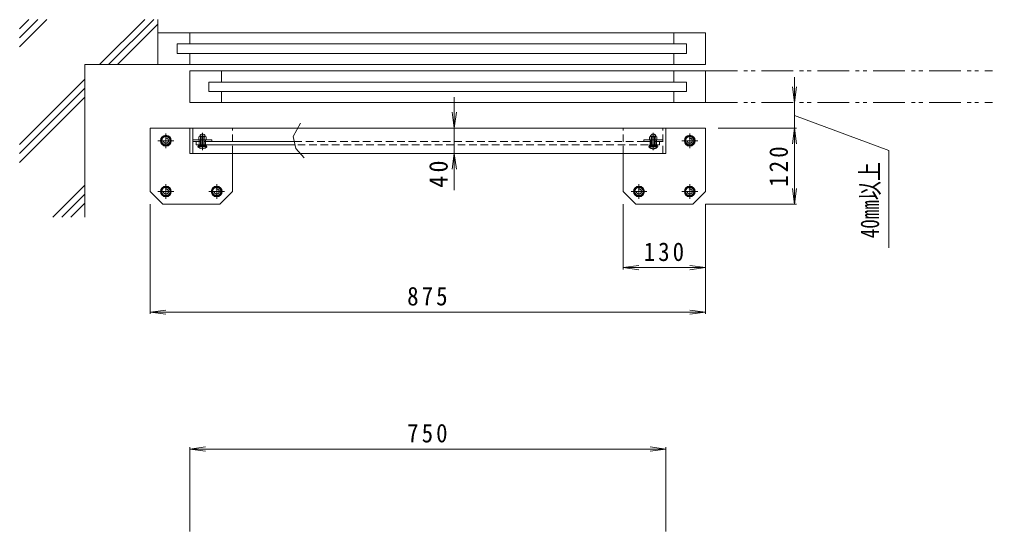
# Model space of a CAD drawing. Units: millimetres, scale not verified. Extents: x -886 to 1168, y -1357 to 1045.
# Drawn here: x -657 to 876, y 238 to 1045 of the extents above; entities that cross this region are included whole.
import ezdxf
from ezdxf.enums import TextEntityAlignment as Align

# ---------------------------------------------------------------- set-up
doc = ezdxf.new("R2010")
doc.units = ezdxf.units.MM
doc.header["$LTSCALE"] = 10
for name, pattern in [('CHAIN1', [8, 5, -1, 1, -1]), ('DASHED1', [1.8, 1.2, -0.6]), ('DOUBLE_CHAIN1', [8.8, 5, -1, 0.6, -0.6, 0.6, -1])]:
    doc.linetypes.add(name, pattern=pattern)
for name, color, linetype, lineweight in [('0-0', 4, 'Continuous', 13), ('0-1', 3, 'CHAIN1', 13), ('0-2', 6, 'Continuous', 13), ('0-4', 7, 'Continuous', 13), ('0-5', 2, 'Continuous', 13), ('0-9', 2, 'Continuous', 13), ('0-A', 2, 'Continuous', 13), ('0-B', 2, 'Continuous', 13), ('0-E', 7, 'Continuous', 13), ('0-F', 7, 'Continuous', 13)]:
    doc.layers.add(name, color=color, linetype=linetype, lineweight=lineweight)
doc.styles.add('ＭＳ ゴシック', font='')
doc.styles.get('ＭＳ ゴシック').set_extended_font_data('MS Gothic')

msp = doc.modelspace()

# ---------------------------------------------------------------- linework, layer by layer
at = {"layer": '0-0'}
for p, q in [((-451.21, 774.19), (-451.21, 874.19)), ((423.79, 874.19), (-451.21, 874.19)), ((-388.71, 834.19), (-388.71, 874.19)), ((-383.71, 834.19), (-383.71, 874.19)), ((361.29, 834.19), (361.29, 874.19)), ((423.79, 774.19), (423.79, 874.19)), ((361.29, 834.19), (-388.71, 834.19)), ((-321.21, 774.19), (-321.21, 834.19)), ((293.79, 774.19), (293.79, 834.19)), ((-451.21, 774.19), (-431.21, 754.19)), ((-341.21, 754.19), (-321.21, 774.19)), ((313.79, 754.19), (293.79, 774.19)), ((423.79, 774.19), (403.79, 754.19)), ((-341.21, 754.19), (-431.21, 754.19)), ((313.79, 754.19), (403.79, 754.19))]:
    msp.add_line(p, q, dxfattribs=at)
at = {"layer": '0-0', "linetype": 'DASHED1'}
for p, q in [((-321.21, 834.19), (-321.21, 874.19)), ((293.79, 834.19), (293.79, 874.19)), ((356.29, 834.19), (356.29, 874.19))]:
    msp.add_line(p, q, dxfattribs=at)
at = {"layer": '0-0', "linetype": 'CHAIN1'}
for p, q in [((-426.21, 865.69), (-426.21, 842.69)), ((398.79, 865.69), (398.79, 842.69)), ((-413.7, 854.19), (-438.72, 854.19)), ((411.3, 854.19), (386.28, 854.19)), ((-426.21, 785.69), (-426.21, 762.69)), ((-346.21, 785.69), (-346.21, 762.69)), ((318.79, 785.69), (318.79, 762.69)), ((398.79, 785.69), (398.79, 762.69)), ((-413.7, 774.19), (-438.72, 774.19)), ((-333.7, 774.19), (-358.72, 774.19)), ((331.3, 774.19), (306.28, 774.19)), ((411.3, 774.19), (386.28, 774.19))]:
    msp.add_line(p, q, dxfattribs=at)
at = {"layer": '0-1'}
for p, q in [((-368.71, 839.1), (-368.71, 866.61)), ((341.29, 839.1), (341.29, 866.61))]:
    msp.add_line(p, q, dxfattribs=at)
at = {"layer": '0-1', "linetype": 'Continuous'}
for p, q in [((-383.71, 855.69), (-353.71, 855.69)), ((-383.71, 852.69), (-371.71, 852.69)), ((-373.71, 852.69), (-373.71, 855.69)), ((-365.71, 852.69), (-353.71, 852.69)), ((-363.71, 852.69), (-363.71, 855.69)), ((-353.71, 852.69), (-353.71, 855.69))]:
    msp.add_line(p, q, dxfattribs=at)
at = {"layer": '0-1', "linetype": 'DASHED1'}
for p, q in [((356.29, 855.69), (326.29, 855.69)), ((336.29, 852.69), (336.29, 855.69)), ((346.29, 852.69), (346.29, 855.69))]:
    msp.add_line(p, q, dxfattribs=at)
msp.add_lwpolyline([(356.29, 852.69), (326.29, 852.69), (326.29, 855.69)], dxfattribs=at)
at = {"layer": '0-2'}
for p, q in [((-378.71, 847.69), (-378.71, 852.69)), ((-222.75, 847.69), (-378.71, 847.69)), ((-373.71, 847.69), (-373.71, 852.69)), ((-363.71, 847.69), (-363.71, 852.69)), ((-353.71, 852.69), (-223.95, 852.69))]:
    msp.add_line(p, q, dxfattribs=at)
at = {"layer": '0-2', "linetype": 'DASHED1'}
for p, q in [((-223.95, 852.69), (326.29, 852.69)), ((351.29, 847.69), (-222.75, 847.69)), ((336.29, 847.69), (336.29, 852.69)), ((346.29, 847.69), (346.29, 852.69)), ((351.29, 847.69), (351.29, 852.69))]:
    msp.add_line(p, q, dxfattribs=at)
at = {"layer": '0-4'}
for p, q in [((563.79, 874.19), (563.79, 954.13)), ((563.79, 914.19), (560.53, 938.97)), ((563.79, 914.19), (567.05, 938.97)), ((28.03, 922.89), (28.03, 776.17)), ((28.03, 874.19), (24.77, 898.97)), ((28.03, 874.19), (31.29, 898.97)), ((566.79, 874.19), (443.79, 874.19)), ((563.79, 874.19), (560.53, 849.4)), ((563.79, 754.19), (563.79, 874.19)), ((563.79, 874.19), (567.05, 849.4)), ((28.03, 834.19), (24.77, 809.4)), ((28.03, 834.19), (31.29, 809.4)), ((563.79, 754.19), (560.53, 778.97)), ((563.79, 754.19), (567.05, 778.97)), ((-451.21, 581.19), (-451.21, 754.19)), ((293.79, 651.19), (293.79, 754.19)), ((566.79, 754.19), (423.79, 754.19)), ((423.79, 581.19), (423.79, 754.19)), ((423.79, 651.19), (423.79, 754.19)), ((293.79, 654.19), (318.58, 657.45)), ((293.79, 654.19), (318.58, 650.92)), ((293.79, 654.19), (423.79, 654.19)), ((423.79, 654.19), (399, 657.45)), ((423.79, 654.19), (399, 650.92)), ((-451.21, 584.19), (-426.42, 587.45)), ((-451.21, 584.19), (-426.42, 580.92)), ((-451.21, 584.19), (423.79, 584.19)), ((423.79, 584.19), (399, 587.45)), ((423.79, 584.19), (399, 580.92)), ((-388.71, 368.39), (-363.92, 371.65)), ((-388.71, 371.39), (-388.71, 238.39)), ((-388.71, 368.39), (361.29, 368.39)), ((-388.71, 368.39), (-363.92, 365.13)), ((361.29, 368.39), (336.5, 371.65)), ((361.29, 368.39), (336.5, 365.13)), ((361.29, 371.39), (361.29, 238.39))]:
    msp.add_line(p, q, dxfattribs=at)
at = {"layer": '0-5', "color": 7, "linetype": 'DOUBLE_CHAIN1'}
for p, q in [((423.79, 964.19), (875.68, 964.19)), ((423.79, 914.19), (875.68, 914.19))]:
    msp.add_line(p, q, dxfattribs=at)
at = {"layer": '0-5', "color": 7}
for q in [(563.79, 894.16), (712.12, 685.26)]:
    msp.add_line((712.12, 838.9), q, dxfattribs=at)
at = {"layer": '0-9'}
for centre, radius in [((-426.21, 854.19), 8.5), ((-426.21, 854.19), 7.7), ((398.79, 854.19), 8.5), ((398.79, 854.19), 7.7), ((-426.21, 774.19), 8.5), ((-426.21, 774.19), 7.7), ((-346.21, 774.19), 8.5), ((-346.21, 774.19), 7.7), ((318.79, 774.19), 8.5), ((318.79, 774.19), 7.7), ((398.79, 774.19), 8.5), ((398.79, 774.19), 7.7)]:
    msp.add_circle(centre, radius, dxfattribs=at)
at = {"layer": '0-A'}
for p, q in [((-373.21, 860.84), (-374.48, 860.11)), ((-374.48, 860.11), (-374.48, 856.26)), ((-373.48, 860.69), (-363.94, 860.69)), ((-372.96, 861.27), (-372.96, 861.66)), ((-371.6, 860.11), (-371.6, 856.26)), ((-365.82, 860.11), (-365.82, 856.26)), ((-364.46, 861.66), (-364.46, 861.27)), ((-364.21, 860.84), (-362.94, 860.11)), ((-362.94, 860.11), (-362.94, 856.26)), ((-375.71, 845.19), (-375.71, 844.77)), ((-361.71, 845.19), (-375.71, 845.19)), ((-374.81, 845.19), (-374.81, 846.69)), ((-373.48, 855.69), (-374.48, 856.26)), ((-371.71, 847.69), (-371.71, 855.69)), ((-370.84, 847.69), (-370.84, 855.69)), ((-370.71, 845.19), (-370.71, 846.69)), ((-369.71, 845.19), (-369.71, 846.69)), ((-366.58, 847.69), (-366.58, 855.69)), ((-365.71, 847.69), (-365.71, 855.69)), ((-363.94, 855.69), (-362.94, 856.26)), ((-362.61, 845.19), (-362.61, 846.69)), ((-362.21, 846.69), (-362.21, 847.69)), ((-368.23, 842.12), (-369.19, 842.12)), ((-369.19, 841.5), (-369.19, 842.12)), ((-368.23, 841.5), (-368.23, 842.12))]:
    msp.add_line(p, q, dxfattribs=at)
at = {"layer": '0-A', "linetype": 'DASHED1'}
for p, q in [((-365.71, 861.19), (-371.71, 861.19)), ((-371.71, 855.69), (-371.71, 861.19)), ((-370.84, 855.69), (-370.84, 861.19)), ((-366.58, 855.69), (-366.58, 861.19)), ((-365.71, 855.69), (-365.71, 861.19)), ((336.79, 860.84), (335.52, 860.11)), ((335.52, 860.11), (335.52, 856.26)), ((346.06, 860.69), (336.52, 860.69)), ((337.04, 861.66), (337.04, 861.27)), ((338.29, 861.19), (344.29, 861.19)), ((338.29, 847.69), (338.29, 861.19)), ((338.4, 860.11), (338.4, 856.26)), ((339.16, 847.69), (339.16, 861.19)), ((343.42, 847.69), (343.42, 861.19)), ((344.18, 860.11), (344.18, 856.26)), ((344.29, 847.69), (344.29, 861.19)), ((345.54, 861.27), (345.54, 861.66)), ((345.79, 860.84), (347.06, 860.11)), ((347.06, 860.11), (347.06, 856.26)), ((334.29, 845.19), (348.29, 845.19)), ((334.79, 846.69), (334.79, 847.69)), ((335.19, 845.19), (335.19, 846.69)), ((336.52, 855.69), (335.52, 856.26)), ((342.29, 845.19), (342.29, 846.69)), ((343.29, 845.19), (343.29, 846.69)), ((346.06, 855.69), (347.06, 856.26)), ((347.39, 845.19), (347.39, 846.69)), ((348.29, 845.19), (348.29, 844.77)), ((340.81, 842.12), (341.77, 842.12)), ((340.81, 841.5), (340.81, 842.12)), ((341.77, 841.5), (341.77, 842.12))]:
    msp.add_line(p, q, dxfattribs=at)
at = {"layer": '0-A'}
for points in [[(-361.71, 845.19), (-361.71, 844.77), (-375.71, 844.77)], [(-362.21, 846.69), (-375.21, 846.69), (-375.21, 847.69)]]:
    msp.add_lwpolyline(points, dxfattribs=at)
at = {"layer": '0-A', "linetype": 'DASHED1'}
for points in [[(334.29, 845.19), (334.29, 844.77), (348.29, 844.77)], [(334.79, 846.69), (347.79, 846.69), (347.79, 847.69)]]:
    msp.add_lwpolyline(points, dxfattribs=at)
at = {"layer": '0-A'}
for centre, radius, start, end in [((-373.48, 857.33), 3.36, 55.84544, 90), ((-373.46, 861.27), 0.5, 300.0011, 0), ((-368.71, 860.19), 4.5, 19.18785, 160.81424), ((-368.71, 853.2), 7.49, 67.32349, 112.67651), ((-363.94, 857.33), 3.36, 90, 124.15456), ((-363.96, 861.27), 0.5, 180, 239.9989), ((-368.71, 850.59), 9.1, 219.71515, 266.98228), ((-373.48, 859.04), 3.36, 270, 304.15456), ((-368.71, 863.17), 7.49, 247.32349, 292.67651), ((-368.71, 850.59), 9.1, 273.01741, 320.28485), ((-363.94, 859.04), 3.36, 235.84544, 270)]:
    msp.add_arc(centre, radius, start, end, dxfattribs=at)
at = {"layer": '0-A', "linetype": 'DASHED1'}
for centre, radius, start, end in [((336.52, 857.33), 3.36, 55.84544, 90), ((336.54, 861.27), 0.5, 300.0011, 0), ((341.29, 860.19), 4.5, 19.18576, 160.81215), ((341.29, 853.2), 7.49, 67.32349, 112.67651), ((346.06, 857.33), 3.36, 90, 124.15456), ((346.04, 861.27), 0.5, 180, 239.9989), ((341.29, 850.59), 9.1, 219.71515, 266.98259), ((336.52, 859.04), 3.36, 270, 304.15456), ((341.29, 863.17), 7.49, 247.32349, 292.67651), ((341.29, 850.59), 9.1, 273.01772, 320.28485), ((346.06, 859.04), 3.36, 235.84544, 270)]:
    msp.add_arc(centre, radius, start, end, dxfattribs=at)
at = {"layer": '0-B'}
msp.add_line((-422.46, 860.69), (-429.96, 860.69), dxfattribs=at)
for points in [[(-429.96, 860.69), (-433.72, 854.19), (-429.96, 847.69), (-422.46, 847.69)], [(-422.46, 847.69), (-418.7, 854.19), (-422.46, 860.69)]]:
    msp.add_lwpolyline(points, dxfattribs=at)
for points in [[(402.54, 847.69), (406.3, 854.19), (402.54, 860.69), (395.04, 860.69), (391.28, 854.19), (395.04, 847.69)], [(-422.46, 767.69), (-418.7, 774.19), (-422.46, 780.69), (-429.96, 780.69), (-433.72, 774.19), (-429.96, 767.69)], [(-342.46, 767.69), (-338.7, 774.19), (-342.46, 780.69), (-349.96, 780.69), (-353.72, 774.19), (-349.96, 767.69)], [(322.54, 767.69), (326.3, 774.19), (322.54, 780.69), (315.04, 780.69), (311.28, 774.19), (315.04, 767.69)], [(402.54, 767.69), (406.3, 774.19), (402.54, 780.69), (395.04, 780.69), (391.28, 774.19), (395.04, 767.69)]]:
    msp.add_lwpolyline(points, close=True, dxfattribs=at)
for centre in [(-426.21, 854.19), (398.79, 854.19), (-426.21, 774.19), (-346.21, 774.19), (318.79, 774.19), (398.79, 774.19)]:
    msp.add_circle(centre, 6.5, dxfattribs=at)
at = {"layer": '0-B', "linetype": 'DASHED1'}
for centre in [(-426.21, 854.19), (398.79, 854.19), (-426.21, 774.19), (-346.21, 774.19), (318.79, 774.19), (398.79, 774.19)]:
    msp.add_circle(centre, 4, dxfattribs=at)
at = {"layer": '0-E'}
for p, q in [((-613.98, 1045.24), (-656.87, 1002.35)), ((-628.12, 1045.24), (-656.87, 1016.49)), ((-642.26, 1045.24), (-656.87, 1030.64)), ((-459.6, 1045.24), (-530.66, 974.19)), ((-445.46, 1045.24), (-516.52, 974.19)), ((-438.71, 974.19), (-438.71, 1045.24)), ((-438.71, 1037.85), (-502.37, 974.19)), ((423.79, 1024.19), (-438.71, 1024.19)), ((-388.71, 1006.69), (-388.71, 1024.19)), ((373.79, 1006.69), (373.79, 1024.19)), ((423.79, 974.19), (423.79, 1024.19)), ((-408.71, 991.69), (-408.71, 1006.69)), ((-408.71, 1006.69), (393.79, 1006.69)), ((393.79, 991.69), (393.79, 1006.69)), ((-408.71, 991.69), (393.79, 991.69)), ((-388.71, 974.19), (-388.71, 991.69)), ((373.79, 974.19), (373.79, 991.69)), ((-553.71, 733.73), (-553.71, 974.19)), ((423.79, 974.19), (-553.71, 974.19)), ((-553.71, 951.13), (-656.87, 847.98)), ((-388.71, 914.19), (-388.71, 964.19)), ((423.79, 964.19), (-388.71, 964.19)), ((-338.71, 946.69), (-338.71, 964.19)), ((373.79, 946.69), (373.79, 964.19)), ((423.79, 914.19), (423.79, 964.19)), ((-553.71, 936.99), (-656.87, 833.84)), ((-358.71, 931.69), (-358.71, 946.69)), ((-358.71, 946.69), (393.79, 946.69)), ((393.79, 931.69), (393.79, 946.69)), ((-553.71, 922.85), (-656.87, 819.69)), ((-358.71, 931.69), (393.79, 931.69)), ((-338.71, 914.19), (-338.71, 931.69)), ((373.79, 914.19), (373.79, 931.69)), ((423.79, 914.19), (-388.71, 914.19)), ((-553.71, 784.07), (-604.05, 733.73)), ((-553.71, 769.93), (-589.91, 733.73)), ((-553.71, 755.78), (-575.77, 733.73))]:
    msp.add_line(p, q, dxfattribs=at)
at = {"layer": '0-F'}
msp.add_lwpolyline([(-214.26, 882.08), (-225.9, 860.74), (-221.37, 841.99), (-208.44, 827.11)], dxfattribs=at)

# ---------------------------------------------------------------- texts
at = {"layer": '0-4', "color": 2, "style": 'ＭＳ ゴシック', "width": 0.75}
msp.add_text('40㎜以上', height=29.33, rotation=90, dxfattribs=at).set_placement((705.78, 700.58), align=Align.BOTTOM_LEFT)
at = {"layer": '0-4', "color": 2, "char_height": 29.33, "attachment_point": 7, "rotation": 90, "style": 'ＭＳ ゴシック'}
for s, insert in [('\\T1.27;\\W0.9;120', (553.79, 781.69)), ('\\T1.27;\\W0.95;40', (18.03, 780.01))]:
    msp.add_mtext(s, dxfattribs=dict(at, insert=insert))
at = {"layer": '0-4', "color": 2, "char_height": 29.33, "attachment_point": 7, "style": 'ＭＳ ゴシック'}
for s, insert in [('\\T1.27;\\W0.9;130', (326.29, 664.19)), ('\\T1.27;\\W0.9;875', (-46.21, 594.19)), ('\\T1.27;\\W0.9;750', (-46.21, 378.39))]:
    msp.add_mtext(s, dxfattribs=dict(at, insert=insert))

doc.saveas('drawing.dxf')
